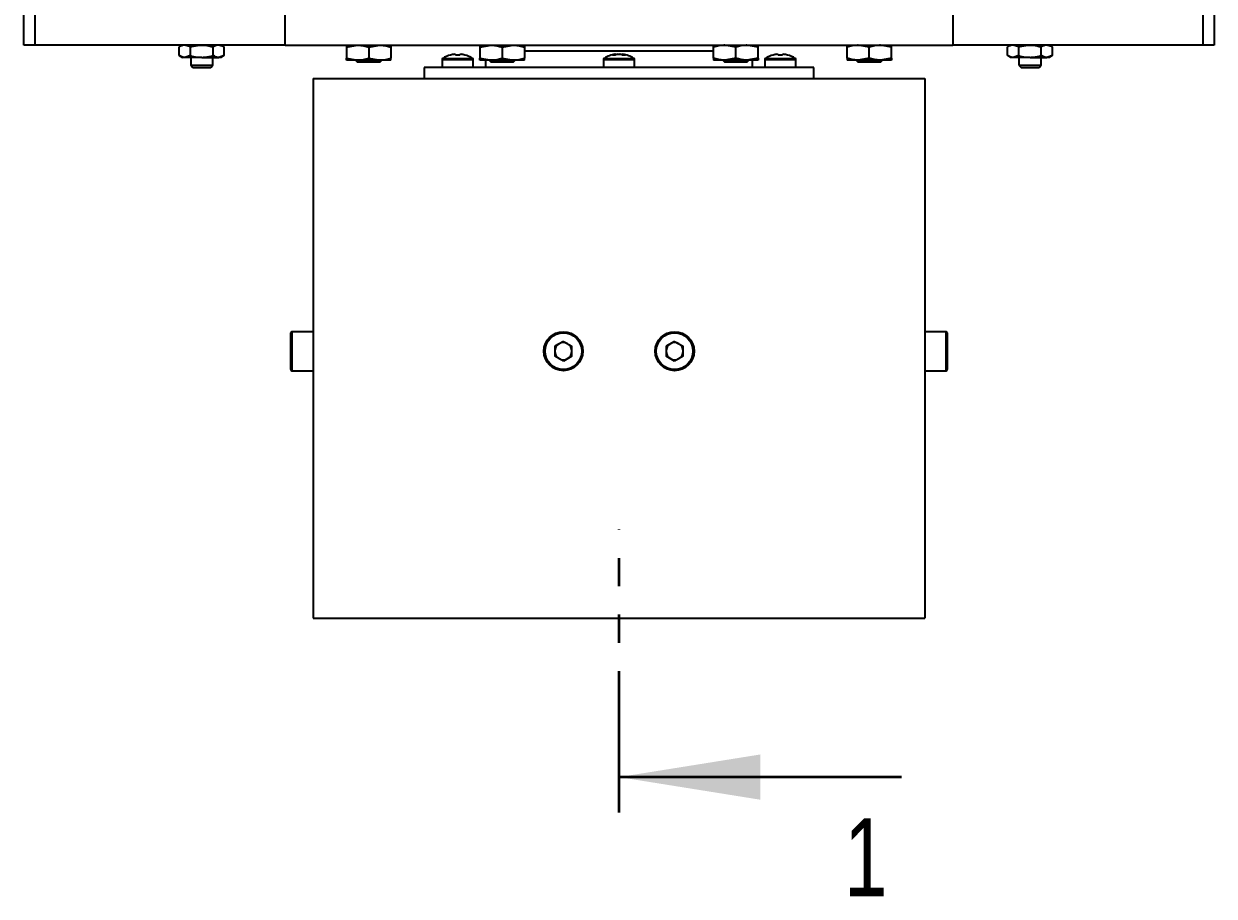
# Model space of a CAD drawing. Header units: millimetres. Extents: x -117 to 822, y -67 to 297.
# Drawn here: x 83.8 to 137.3, y 181.8 to 221 of the extents above; entities that cross this region are included whole.
import ezdxf

# ---------------------------------------------------------------- set-up
doc = ezdxf.new("R2010")
doc.units = ezdxf.units.MM
doc.linetypes.add('PHANTOM', pattern=[12.7, 6.35, -1.27, 1.27, -1.27, 1.27, -1.27])
doc.styles.add('SLDTEXTSTYLE3', font='TXT', dxfattribs={"width": 0.75})

msp = doc.modelspace()

# ---------------------------------------------------------------- linework, layer by layer
at = {"color": 7, "linetype": 'Continuous', "lineweight": 25}
for p, q in [((83.8274, 220.04), (83.8274, 221.79)), ((84.3274, 221.79), (84.3274, 220.04)), ((95.5774, 220.04), (95.5774, 221.79)), ((125.5774, 221.79), (125.5774, 220.04)), ((136.8274, 220.04), (136.8274, 221.79)), ((137.3274, 221.79), (137.3274, 220.04)), ((84.3274, 220.04), (83.8274, 220.04)), ((95.5774, 220.04), (84.3274, 220.04)), ((90.9524, 220.04), (90.817, 219.9618)), ((90.817, 219.5681), (90.817, 219.9618)), ((91.3222, 219.9618), (91.0696, 220.04)), ((91.3222, 219.5681), (91.3222, 219.9618)), ((92.3325, 219.5681), (92.3325, 219.9618)), ((92.8377, 219.9618), (92.5851, 220.04)), ((92.8377, 219.9618), (92.7024, 220.04)), ((92.8377, 219.5681), (92.8377, 219.9618)), ((95.5774, 220.04), (125.5774, 220.04)), ((98.3274, 219.9507), (98.8274, 220.04)), ((98.3274, 219.9507), (98.3274, 219.4543)), ((99.3274, 219.9507), (99.8274, 220.04)), ((99.3274, 219.9507), (99.3274, 219.4543)), ((100.3274, 219.9507), (100.3274, 219.4543)), ((104.3274, 219.9507), (104.8274, 220.04)), ((104.3274, 219.9507), (104.3274, 219.4543)), ((105.3274, 219.9507), (105.8274, 220.04)), ((105.3274, 219.9507), (105.3274, 219.4543)), ((106.3274, 219.9507), (106.3274, 219.4543)), ((114.8274, 219.4543), (114.8274, 219.9507)), ((115.8274, 219.9507), (115.3274, 220.04)), ((115.8274, 219.4543), (115.8274, 219.9507)), ((116.8274, 219.9507), (116.3274, 220.04)), ((116.8274, 219.4543), (116.8274, 219.9507)), ((120.8274, 219.4543), (120.8274, 219.9507)), ((121.8274, 219.9507), (121.3274, 220.04)), ((121.8274, 219.4543), (121.8274, 219.9507)), ((122.8274, 219.9507), (122.3274, 220.04)), ((122.8274, 219.4543), (122.8274, 219.9507)), ((136.8274, 220.04), (125.5774, 220.04)), ((128.042, 219.9618), (128.0419, 219.9618)), ((128.1774, 220.04), (128.042, 219.9618)), ((128.042, 219.5681), (128.042, 219.9618)), ((128.5472, 219.9618), (128.2946, 220.04)), ((128.5472, 219.5681), (128.5472, 219.9618)), ((129.5575, 219.5681), (129.5575, 219.9618)), ((130.0627, 219.9618), (129.8101, 220.04)), ((130.0627, 219.9618), (129.9274, 220.04)), ((130.0628, 219.9618), (130.0627, 219.9618)), ((130.0627, 219.5681), (130.0627, 219.9618)), ((137.3274, 220.04), (136.8274, 220.04)), ((90.817, 219.5681), (90.9524, 219.49)), ((91.0696, 219.49), (90.9524, 219.49)), ((91.3222, 219.5681), (91.0696, 219.49)), ((91.8274, 219.49), (91.0696, 219.49)), ((91.3274, 219.49), (91.3274, 219.1375)), ((91.8274, 219.49), (92.5851, 219.49)), ((92.3274, 219.1375), (92.3274, 219.49)), ((92.8377, 219.5681), (92.5851, 219.49)), ((92.7024, 219.49), (92.5851, 219.49)), ((92.7024, 219.49), (92.8377, 219.5681)), ((98.3274, 219.4543), (98.8274, 219.365)), ((98.8274, 219.365), (98.3274, 219.365)), ((98.7386, 219.365), (98.8136, 219.29)), ((99.8274, 219.365), (98.8274, 219.365)), ((99.3274, 219.4543), (99.8274, 219.365)), ((100.3274, 219.365), (99.8274, 219.365)), ((99.8411, 219.29), (99.9161, 219.365)), ((102.6274, 219.3891), (102.6274, 219.04)), ((103.0008, 219.593), (102.9992, 219.5961)), ((103.1862, 219.6285), (103.2349, 219.6285)), ((103.2349, 219.6285), (103.2349, 219.593)), ((103.4199, 219.593), (103.4199, 219.6285)), ((103.4199, 219.6285), (103.4685, 219.6285)), ((103.6555, 219.5961), (103.6539, 219.593)), ((104.0274, 219.04), (104.0274, 219.3891)), ((104.3274, 219.4543), (104.8274, 219.365)), ((104.8274, 219.365), (104.3274, 219.365)), ((104.5774, 219.365), (104.5774, 219.04)), ((104.7386, 219.365), (104.8136, 219.29)), ((105.8274, 219.365), (104.8274, 219.365)), ((105.3274, 219.4543), (105.8274, 219.365)), ((106.3274, 219.365), (105.8274, 219.365)), ((105.8411, 219.29), (105.9161, 219.365)), ((106.3274, 219.79), (114.8274, 219.79)), ((109.8774, 219.3891), (109.8774, 219.04)), ((110.4086, 219.6285), (110.4116, 219.6285)), ((110.4127, 219.6285), (110.4116, 219.6285)), ((110.4137, 219.593), (110.4116, 219.6285)), ((110.4127, 219.6285), (110.4144, 219.6003)), ((110.5402, 219.6285), (110.6091, 219.6285)), ((110.6145, 219.6285), (110.6091, 219.6285)), ((110.742, 219.6285), (110.7399, 219.593)), ((110.742, 219.6285), (110.7461, 219.6285)), ((111.2774, 219.04), (111.2774, 219.3891)), ((115.3274, 219.365), (114.8274, 219.365)), ((115.2386, 219.365), (115.3136, 219.29)), ((115.8274, 219.4543), (115.3274, 219.365)), ((116.3274, 219.365), (115.3274, 219.365)), ((116.8274, 219.4543), (116.3274, 219.365)), ((116.8274, 219.365), (116.3274, 219.365)), ((116.3411, 219.29), (116.4161, 219.365)), ((116.5774, 219.04), (116.5774, 219.365)), ((117.1274, 219.3891), (117.1274, 219.04)), ((117.5008, 219.593), (117.4992, 219.5961)), ((117.6862, 219.6285), (117.7349, 219.6285)), ((117.7349, 219.6285), (117.7349, 219.593)), ((117.9199, 219.593), (117.9199, 219.6285)), ((117.9199, 219.6285), (117.9685, 219.6285)), ((118.1555, 219.5961), (118.1539, 219.593)), ((118.5274, 219.04), (118.5274, 219.3891)), ((121.3274, 219.365), (120.8274, 219.365)), ((121.2386, 219.365), (121.3136, 219.29)), ((121.8274, 219.4543), (121.3274, 219.365)), ((122.3274, 219.365), (121.3274, 219.365)), ((122.8274, 219.4543), (122.3274, 219.365)), ((122.8274, 219.365), (122.3274, 219.365)), ((122.3411, 219.29), (122.4161, 219.365)), ((128.0419, 219.5682), (128.042, 219.5681)), ((128.042, 219.5681), (128.1774, 219.49)), ((128.2946, 219.49), (128.1774, 219.49)), ((128.5472, 219.5681), (128.2946, 219.49)), ((129.0524, 219.49), (128.2946, 219.49)), ((128.5524, 219.49), (128.5524, 219.1375)), ((129.0524, 219.49), (129.8101, 219.49)), ((129.5524, 219.1375), (129.5524, 219.49)), ((130.0627, 219.5681), (129.8101, 219.49)), ((129.9274, 219.49), (129.8101, 219.49)), ((129.9274, 219.49), (130.0627, 219.5681)), ((130.0627, 219.5681), (130.0628, 219.5682)), ((91.3274, 219.1375), (91.4249, 219.04)), ((91.3274, 219.1375), (92.3274, 219.1375)), ((91.4249, 219.04), (92.2299, 219.04)), ((92.2299, 219.04), (92.3274, 219.1375)), ((98.8136, 219.29), (99.3274, 219.29)), ((99.3274, 219.29), (99.8411, 219.29)), ((101.8274, 219.04), (101.8274, 218.54)), ((119.3274, 219.04), (101.8274, 219.04)), ((104.8136, 219.29), (105.3274, 219.29)), ((105.3274, 219.29), (105.8411, 219.29)), ((115.3136, 219.29), (115.8274, 219.29)), ((115.8274, 219.29), (116.3411, 219.29)), ((119.3274, 218.54), (119.3274, 219.04)), ((121.3136, 219.29), (121.8274, 219.29)), ((121.8274, 219.29), (122.3411, 219.29)), ((128.5524, 219.1375), (128.6499, 219.04)), ((128.5524, 219.1375), (129.5524, 219.1375)), ((128.6499, 219.04), (129.4549, 219.04)), ((129.4549, 219.04), (129.5524, 219.1375)), ((96.8274, 218.54), (96.8274, 194.29)), ((96.8274, 218.54), (124.3274, 218.54)), ((124.3274, 218.54), (124.3274, 194.29)), ((95.8274, 205.465), (95.8274, 207.115)), ((96.8274, 207.165), (95.8774, 207.165)), ((125.2774, 207.165), (124.3274, 207.165)), ((125.3274, 207.115), (125.3274, 205.465)), ((108.0774, 206.7332), (107.6935, 206.5116)), ((107.6935, 206.5116), (107.6935, 206.0683)), ((108.0774, 206.7332), (108.4612, 206.5116)), ((108.4612, 206.0683), (108.4612, 206.5116)), ((113.0774, 206.7332), (112.6935, 206.5116)), ((112.6935, 206.5116), (112.6935, 206.0683)), ((113.0774, 206.7332), (113.4612, 206.5116)), ((113.4612, 206.0683), (113.4612, 206.5116)), ((108.0774, 205.8467), (107.6935, 206.0683)), ((108.4612, 206.0683), (108.0774, 205.8467)), ((113.0774, 205.8467), (112.6935, 206.0683)), ((113.4612, 206.0683), (113.0774, 205.8467)), ((95.8774, 205.415), (96.8274, 205.415)), ((124.3274, 205.415), (125.2774, 205.415)), ((96.8274, 194.29), (124.3274, 194.29))]:
    msp.add_line(p, q, dxfattribs=at)
at = {"color": 8, "linetype": 'Continuous', "lineweight": 25}
for p, q in [((102.6274, 219.3891), (104.0274, 219.3891)), ((102.6588, 219.4461), (103.996, 219.4461)), ((109.8774, 219.3891), (111.2774, 219.3891)), ((109.9088, 219.4461), (111.246, 219.4461)), ((117.1274, 219.3891), (118.5274, 219.3891)), ((117.1588, 219.4461), (118.496, 219.4461)), ((95.8774, 207.165), (95.8774, 205.415)), ((125.2774, 205.415), (125.2774, 207.165))]:
    msp.add_line(p, q, dxfattribs=at)
at = {"color": 7, "linetype": 'PHANTOM', "lineweight": 35}
msp.add_line((110.5774, 185.5699), (110.5774, 198.2763), dxfattribs=at)
at = {"color": 7, "linetype": 'Continuous', "lineweight": 35}
msp.add_line((123.2774, 187.1574), (110.5774, 187.1574), dxfattribs=at)
at = {"color": 7, "linetype": 'Continuous', "lineweight": 25}
for centre, radius in [((108.0774, 206.29), 0.875), ((108.0774, 206.29), 0.825), ((113.0774, 206.29), 0.875), ((113.0774, 206.29), 0.825)]:
    msp.add_circle(centre, radius, dxfattribs=at)
for centre, radius, start, end in [((102.6949, 219.3891), 0.0675, 122.33603, 180), ((103.3274, 218.39), 1.25, 105.21928, 122.33603), ((103.3274, 218.39), 1.2466, 96.50342, 105.18786), ((103.3274, 218.2268), 1.3693, 86.1266, 93.8734), ((103.3274, 218.39), 1.2466, 74.81214, 83.49658), ((103.3274, 218.39), 1.25, 57.66397, 74.78072), ((103.9599, 219.3891), 0.0675, 0, 57.66397), ((109.9449, 219.3891), 0.0675, 122.33603, 180), ((110.5774, 218.39), 1.25, 97.76058, 122.33603), ((110.5184, 218.9601), 0.6769, 99.08262, 110.7732), ((110.3427, 218.9332), 0.6629, 84.43195, 95.56805), ((110.6471, 218.9601), 0.6769, 99.08262, 110.7732), ((110.5049, 218.9988), 0.6383, 68.58386, 80.60987), ((110.5076, 218.9601), 0.6769, 69.2268, 80.91738), ((110.8045, 218.8883), 0.7079, 84.61166, 95.38834), ((110.6379, 218.9988), 0.6383, 68.58386, 80.60987), ((110.5774, 218.39), 1.25, 57.66397, 82.23942), ((111.2099, 219.3891), 0.0675, 0, 57.66397), ((117.1949, 219.3891), 0.0675, 122.33603, 180), ((117.8274, 218.39), 1.25, 105.21928, 122.33603), ((117.8274, 218.39), 1.2466, 96.50342, 105.18786), ((117.8274, 218.2268), 1.3693, 86.1266, 93.8734), ((117.8274, 218.39), 1.2466, 74.81214, 83.49658), ((117.8274, 218.39), 1.25, 57.66397, 74.78072), ((118.4599, 219.3891), 0.0675, 0, 57.66397), ((95.8774, 207.115), 0.05, 90, 180), ((125.2774, 207.115), 0.05, 0, 90), ((108.0774, 206.29), 0.3839, 120, 180), ((108.0774, 206.29), 0.3839, 60, 120), ((108.0774, 206.29), 0.3839, 360, 60), ((113.0774, 206.29), 0.3839, 120, 180), ((113.0774, 206.29), 0.3839, 60, 120), ((113.0774, 206.29), 0.3839, 360, 60), ((108.0774, 206.29), 0.3839, 180, 240), ((108.0774, 206.29), 0.3839, 300, 360), ((113.0774, 206.29), 0.3839, 180, 240), ((113.0774, 206.29), 0.3839, 300, 360), ((95.8774, 205.465), 0.05, 180, 270), ((108.0774, 206.29), 0.3839, 240, 300), ((113.0774, 206.29), 0.3839, 240, 300), ((125.2774, 205.465), 0.05, 270, 360)]:
    msp.add_arc(centre, radius, start, end, dxfattribs=at)
for points, knots in [([(91.0696, 220.04), (91.0636, 220.0399), (90.9783, 220.0388), (90.8947, 219.9989), (90.817, 219.9618)], [0, 0, 0, 0, 0.0701742, 1, 1, 1, 1]), ([(91.3222, 219.9618), (91.3646, 219.9736), (91.5293, 220.0194), (91.7003, 220.0312), (91.8274, 220.04)], [0, 0, 0, 0, 0.2575513, 1, 1, 1, 1]), ([(91.8274, 220.04), (91.8733, 220.0388), (92.0443, 220.0345), (92.2108, 219.9925), (92.3325, 219.9618)], [0, 0, 0, 0, 0.2686336, 1, 1, 1, 1]), ([(92.5851, 220.04), (92.5791, 220.0399), (92.4938, 220.0388), (92.4103, 219.9989), (92.3325, 219.9618)], [0, 0, 0, 0, 0.0701742, 1, 1, 1, 1]), ([(98.3274, 220.04), (98.3274, 220.0386), (98.3274, 220.0337), (98.3274, 219.9857), (98.3274, 219.9507)], [0, 0, 0, 0, 0.2686336, 1, 1, 1, 1]), ([(98.8274, 220.04), (98.8392, 220.0399), (99.0081, 220.0386), (99.1735, 219.993), (99.3274, 219.9507)], [0, 0, 0, 0, 0.0701852, 1, 1, 1, 1]), ([(99.8274, 220.04), (99.8392, 220.0399), (100.0081, 220.0386), (100.1735, 219.993), (100.3274, 219.9507)], [0, 0, 0, 0, 0.0701852, 1, 1, 1, 1]), ([(100.3274, 220.04), (100.3274, 220.0386), (100.3274, 220.0337), (100.3274, 219.9857), (100.3274, 219.9507)], [0, 0, 0, 0, 0.2686336, 1, 1, 1, 1]), ([(104.3274, 220.04), (104.3274, 220.0386), (104.3274, 220.0337), (104.3274, 219.9857), (104.3274, 219.9507)], [0, 0, 0, 0, 0.2686336, 1, 1, 1, 1]), ([(104.8274, 220.04), (104.8392, 220.0399), (105.0081, 220.0386), (105.1735, 219.993), (105.3274, 219.9507)], [0, 0, 0, 0, 0.0701852, 1, 1, 1, 1]), ([(105.8274, 220.04), (105.8392, 220.0399), (106.0081, 220.0386), (106.1735, 219.993), (106.3274, 219.9507)], [0, 0, 0, 0, 0.0701852, 1, 1, 1, 1]), ([(106.3274, 220.04), (106.3274, 220.0386), (106.3274, 220.0337), (106.3274, 219.9857), (106.3274, 219.9507)], [0, 0, 0, 0, 0.2686336, 1, 1, 1, 1]), ([(115.3274, 220.04), (115.3155, 220.0399), (115.1467, 220.0386), (114.9812, 219.993), (114.8274, 219.9507)], [0, 0, 0, 0, 0.0701852, 1, 1, 1, 1]), ([(114.8274, 219.9507), (114.8274, 219.9641), (114.8274, 220.0165), (114.8274, 220.03), (114.8274, 220.04)], [0, 0, 0, 0, 0.2575513, 1, 1, 1, 1]), ([(116.3274, 220.04), (116.3155, 220.0399), (116.1467, 220.0386), (115.9812, 219.993), (115.8274, 219.9507)], [0, 0, 0, 0, 0.0701852, 1, 1, 1, 1]), ([(116.8274, 219.9507), (116.8274, 219.9641), (116.8274, 220.0165), (116.8274, 220.03), (116.8274, 220.04)], [0, 0, 0, 0, 0.2575513, 1, 1, 1, 1]), ([(121.3274, 220.04), (121.3155, 220.0399), (121.1467, 220.0386), (120.9812, 219.993), (120.8274, 219.9507)], [0, 0, 0, 0, 0.0701852, 1, 1, 1, 1]), ([(120.8274, 219.9507), (120.8274, 219.9641), (120.8274, 220.0165), (120.8274, 220.03), (120.8274, 220.04)], [0, 0, 0, 0, 0.2575513, 1, 1, 1, 1]), ([(122.3274, 220.04), (122.3155, 220.0399), (122.1467, 220.0386), (121.9812, 219.993), (121.8274, 219.9507)], [0, 0, 0, 0, 0.0701852, 1, 1, 1, 1]), ([(122.8274, 219.9507), (122.8274, 219.9641), (122.8274, 220.0165), (122.8274, 220.03), (122.8274, 220.04)], [0, 0, 0, 0, 0.2575513, 1, 1, 1, 1]), ([(128.2946, 220.04), (128.2886, 220.0399), (128.2033, 220.0388), (128.1197, 219.9989), (128.042, 219.9618)], [0, 0, 0, 0, 0.0701742, 1, 1, 1, 1]), ([(128.5472, 219.9618), (128.5896, 219.9736), (128.7543, 220.0194), (128.9253, 220.0312), (129.0524, 220.04)], [0, 0, 0, 0, 0.2575513, 1, 1, 1, 1]), ([(129.0524, 220.04), (129.0983, 220.0388), (129.2693, 220.0345), (129.4358, 219.9925), (129.5575, 219.9618)], [0, 0, 0, 0, 0.2686336, 1, 1, 1, 1]), ([(129.8101, 220.04), (129.8041, 220.0399), (129.7188, 220.0388), (129.6353, 219.9989), (129.5575, 219.9618)], [0, 0, 0, 0, 0.0701742, 1, 1, 1, 1]), ([(91.0696, 219.49), (91.0636, 219.49), (90.9783, 219.4912), (90.8947, 219.531), (90.817, 219.5681)], [0, 0, 0, 0, 0.0701742, 1, 1, 1, 1]), ([(91.3222, 219.5681), (91.3646, 219.5563), (91.5293, 219.5105), (91.7003, 219.4987), (91.8274, 219.49)], [0, 0, 0, 0, 0.2575513, 1, 1, 1, 1]), ([(91.8274, 219.49), (91.8733, 219.4911), (92.0443, 219.4954), (92.2108, 219.5374), (92.3325, 219.5681)], [0, 0, 0, 0, 0.2686336, 1, 1, 1, 1]), ([(92.5851, 219.49), (92.5791, 219.49), (92.4938, 219.4912), (92.4103, 219.531), (92.3325, 219.5681)], [0, 0, 0, 0, 0.0701742, 1, 1, 1, 1]), ([(98.3274, 219.365), (98.3274, 219.3663), (98.3274, 219.3712), (98.3274, 219.4192), (98.3274, 219.4543)], [0, 0, 0, 0, 0.2686336, 1, 1, 1, 1]), ([(98.8274, 219.365), (98.8392, 219.3651), (99.0081, 219.3663), (99.1735, 219.4119), (99.3274, 219.4543)], [0, 0, 0, 0, 0.0701852, 1, 1, 1, 1]), ([(99.8274, 219.365), (99.8392, 219.3651), (100.0081, 219.3663), (100.1735, 219.4119), (100.3274, 219.4543)], [0, 0, 0, 0, 0.0701852, 1, 1, 1, 1]), ([(100.3274, 219.365), (100.3274, 219.3663), (100.3274, 219.3712), (100.3274, 219.4192), (100.3274, 219.4543)], [0, 0, 0, 0, 0.2686336, 1, 1, 1, 1]), ([(104.3274, 219.365), (104.3274, 219.3663), (104.3274, 219.3712), (104.3274, 219.4192), (104.3274, 219.4543)], [0, 0, 0, 0, 0.2686336, 1, 1, 1, 1]), ([(104.8274, 219.365), (104.8392, 219.3651), (105.0081, 219.3663), (105.1735, 219.4119), (105.3274, 219.4543)], [0, 0, 0, 0, 0.0701852, 1, 1, 1, 1]), ([(105.8274, 219.365), (105.8392, 219.3651), (106.0081, 219.3663), (106.1735, 219.4119), (106.3274, 219.4543)], [0, 0, 0, 0, 0.0701852, 1, 1, 1, 1]), ([(106.3274, 219.365), (106.3274, 219.3663), (106.3274, 219.3712), (106.3274, 219.4192), (106.3274, 219.4543)], [0, 0, 0, 0, 0.2686336, 1, 1, 1, 1]), ([(115.3274, 219.365), (115.3155, 219.3651), (115.1467, 219.3663), (114.9812, 219.4119), (114.8274, 219.4543)], [0, 0, 0, 0, 0.0701852, 1, 1, 1, 1]), ([(114.8274, 219.4543), (114.8274, 219.4408), (114.8274, 219.3885), (114.8274, 219.375), (114.8274, 219.365)], [0, 0, 0, 0, 0.2575513, 1, 1, 1, 1]), ([(116.3274, 219.365), (116.3155, 219.3651), (116.1467, 219.3663), (115.9812, 219.4119), (115.8274, 219.4543)], [0, 0, 0, 0, 0.0701852, 1, 1, 1, 1]), ([(116.8274, 219.4543), (116.8274, 219.4408), (116.8274, 219.3885), (116.8274, 219.375), (116.8274, 219.365)], [0, 0, 0, 0, 0.2575513, 1, 1, 1, 1]), ([(121.3274, 219.365), (121.3155, 219.3651), (121.1467, 219.3663), (120.9812, 219.4119), (120.8274, 219.4543)], [0, 0, 0, 0, 0.0701852, 1, 1, 1, 1]), ([(120.8274, 219.4543), (120.8274, 219.4408), (120.8274, 219.3885), (120.8274, 219.375), (120.8274, 219.365)], [0, 0, 0, 0, 0.2575513, 1, 1, 1, 1]), ([(122.3274, 219.365), (122.3155, 219.3651), (122.1467, 219.3663), (121.9812, 219.4119), (121.8274, 219.4543)], [0, 0, 0, 0, 0.0701852, 1, 1, 1, 1]), ([(122.8274, 219.4543), (122.8274, 219.4408), (122.8274, 219.3885), (122.8274, 219.375), (122.8274, 219.365)], [0, 0, 0, 0, 0.2575513, 1, 1, 1, 1]), ([(128.2946, 219.49), (128.2886, 219.49), (128.2033, 219.4912), (128.1197, 219.531), (128.042, 219.5681)], [0, 0, 0, 0, 0.0701742, 1, 1, 1, 1]), ([(128.5472, 219.5681), (128.5896, 219.5563), (128.7543, 219.5105), (128.9253, 219.4987), (129.0524, 219.49)], [0, 0, 0, 0, 0.2575513, 1, 1, 1, 1]), ([(129.0524, 219.49), (129.0983, 219.4911), (129.2693, 219.4954), (129.4358, 219.5374), (129.5575, 219.5681)], [0, 0, 0, 0, 0.2686336, 1, 1, 1, 1]), ([(129.8101, 219.49), (129.8041, 219.49), (129.7188, 219.4912), (129.6353, 219.531), (129.5575, 219.5681)], [0, 0, 0, 0, 0.0701742, 1, 1, 1, 1])]:
    msp.add_open_spline(points, degree=3, knots=knots, dxfattribs=at)
at = {"color": 7, "linetype": 'Continuous', "lineweight": 35}
msp.add_solid([(110.5774, 187.1574), (116.9274, 186.1414), (116.9274, 188.1734)], dxfattribs=at)

# ---------------------------------------------------------------- texts
at = {"color": 7, "linetype": 'Continuous', "insert": (120.6911, 185.3075), "char_height": 3.5, "attachment_point": 1, "style": 'SLDTEXTSTYLE3'}
msp.add_mtext('1', dxfattribs=at)

doc.saveas('drawing.dxf')
